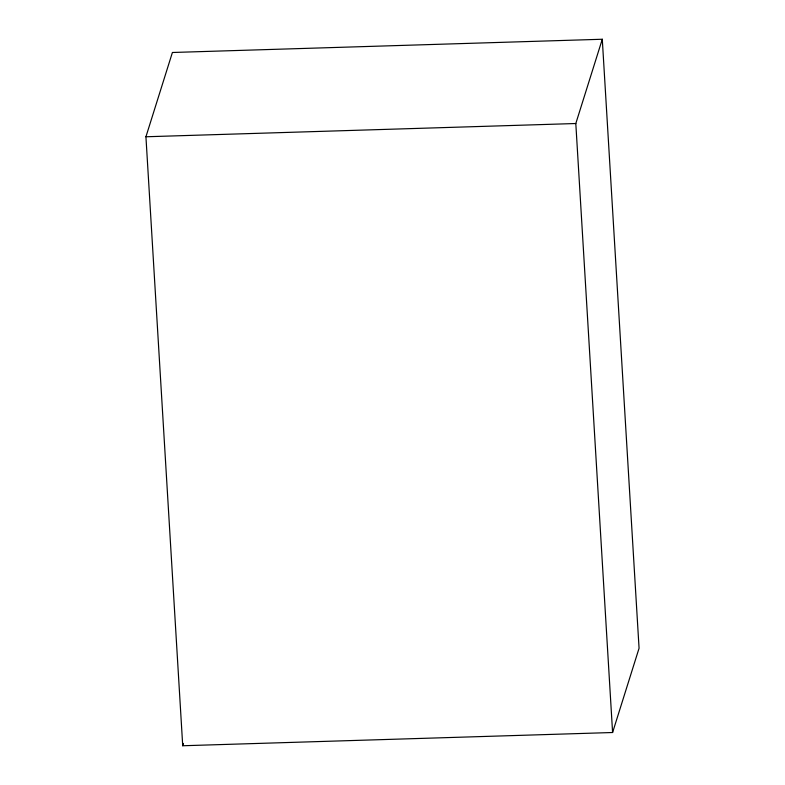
<?xml version="1.0" encoding="UTF-8"?>
<svg xmlns="http://www.w3.org/2000/svg" width="785" height="785" viewBox="0 0 785 785"><rect width="100%" height="100%" fill="white"/><g stroke="black" fill="none" stroke-linecap="round" stroke-linejoin="round"><path stroke-width="1.18" d="M145.931 136.767L172.406 52.487L602.281 39.25L639.068 648.233L612.594 732.513L182.719 745.75L145.931 136.767L575.807 123.52L602.281 39.25M182.719 745.75L183.445 743.444M575.807 123.52L612.594 732.513"/></g></svg>
